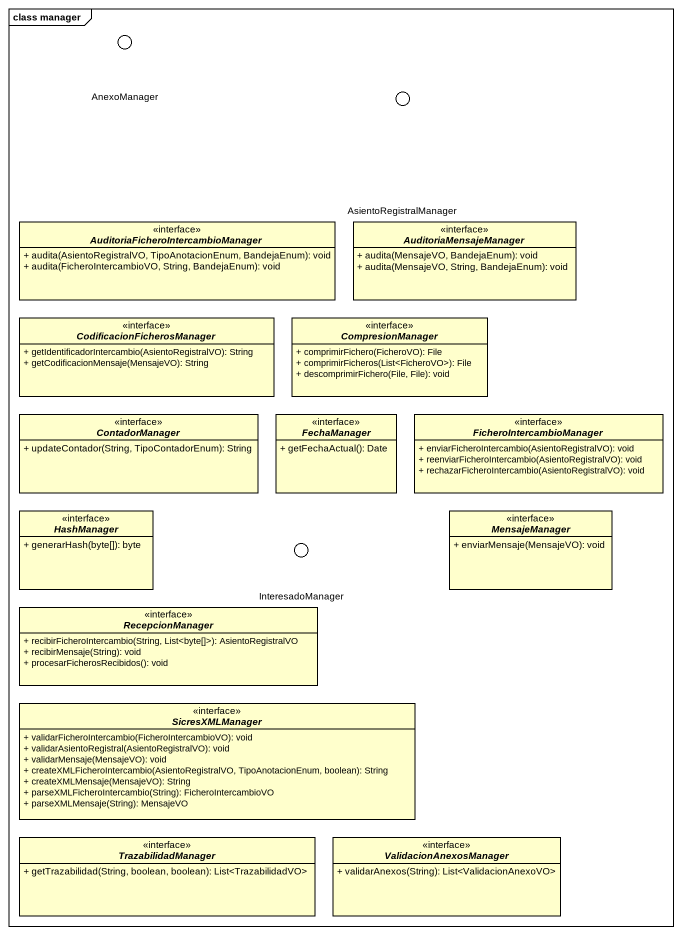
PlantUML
@startuml
mainframe class manager
allowmixing
hide circle
hide empty members
skinparam classAttributeIconSize 0
() AnexoManager <<interface>>
() AsientoRegistralManager <<interface>>
interface "AuditoriaFicheroIntercambioManager" as AuditoriaFicheroIntercambioM <<interface>> {
  + audita(AsientoRegistralVO, TipoAnotacionEnum, BandejaEnum): void
  + audita(FicheroIntercambioVO, String, BandejaEnum): void
}
interface AuditoriaMensajeManager <<interface>> {
  + audita(MensajeVO, BandejaEnum): void
  + audita(MensajeVO, String, BandejaEnum): void
}
interface CodificacionFicherosManager <<interface>> {
  + getIdentificadorIntercambio(AsientoRegistralVO): String
  + getCodificacionMensaje(MensajeVO): String
}
interface CompresionManager <<interface>> {
  + comprimirFichero(FicheroVO): File
  + comprimirFicheros(List<FicheroVO>): File
  + descomprimirFichero(File, File): void
}
interface ContadorManager <<interface>> {
  + updateContador(String, TipoContadorEnum): String
}
interface FechaManager <<interface>> {
  + getFechaActual(): Date
}
interface FicheroIntercambioManager <<interface>> {
  + enviarFicheroIntercambio(AsientoRegistralVO): void
  + reenviarFicheroIntercambio(AsientoRegistralVO): void
  + rechazarFicheroIntercambio(AsientoRegistralVO): void
}
interface HashManager <<interface>> {
  + generarHash(byte[]): byte
}
() InteresadoManager <<interface>>
interface MensajeManager <<interface>> {
  + enviarMensaje(MensajeVO): void
}
interface RecepcionManager <<interface>> {
  + recibirFicheroIntercambio(String, List<byte[]>): AsientoRegistralVO
  + recibirMensaje(String): void
  + procesarFicherosRecibidos(): void
}
interface SicresXMLManager <<interface>> {
  + validarFicheroIntercambio(FicheroIntercambioVO): void
  + validarAsientoRegistral(AsientoRegistralVO): void
  + validarMensaje(MensajeVO): void
  + createXMLFicheroIntercambio(AsientoRegistralVO, TipoAnotacionEnum, boolean): String
  + createXMLMensaje(MensajeVO): String
  + parseXMLFicheroIntercambio(String): FicheroIntercambioVO
  + parseXMLMensaje(String): MensajeVO
}
interface TrazabilidadManager <<interface>> {
  + getTrazabilidad(String, boolean, boolean): List<TrazabilidadVO>
}
interface ValidacionAnexosManager <<interface>> {
  + validarAnexos(String): List<ValidacionAnexoVO>
}
@enduml
